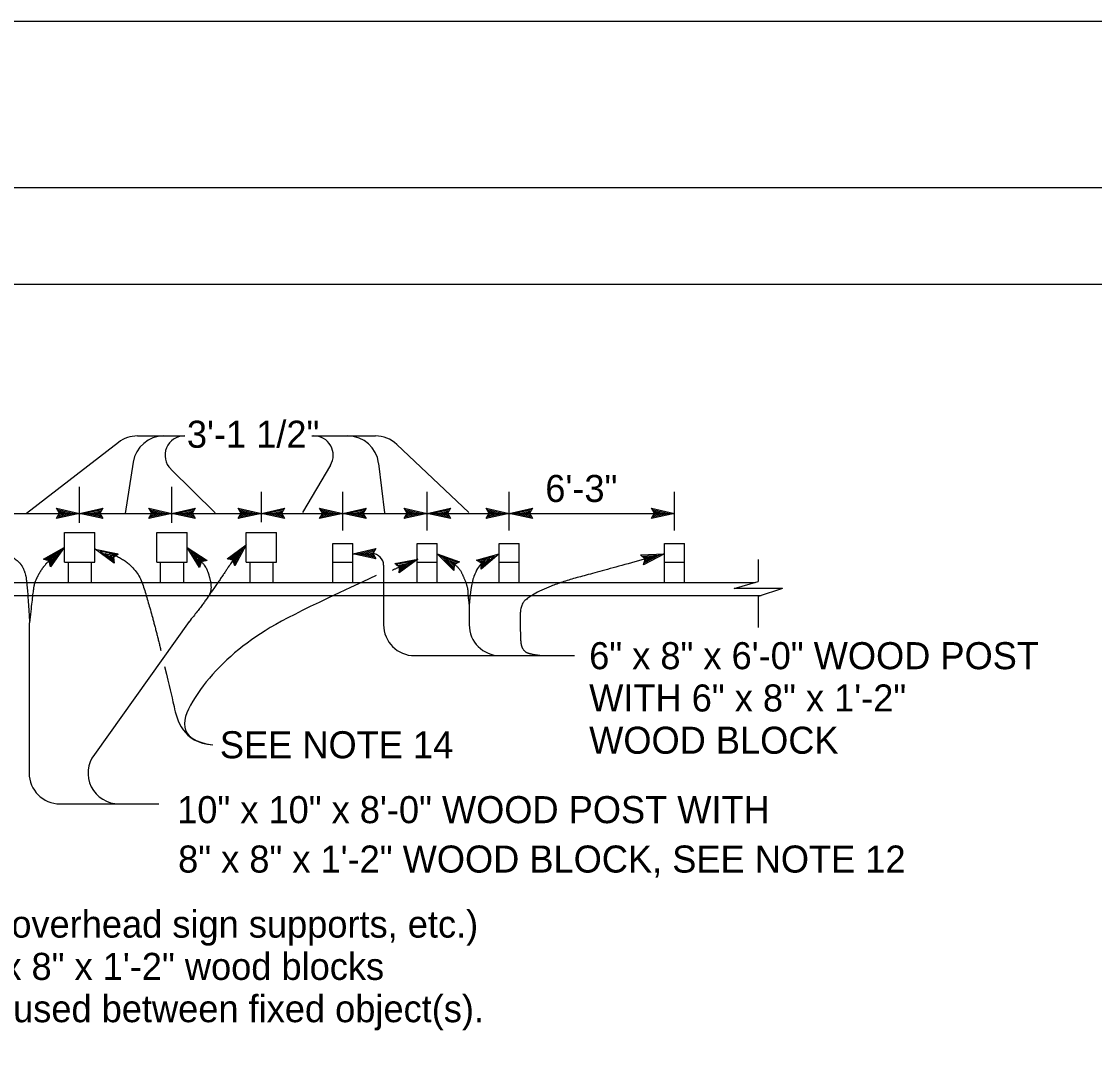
# Model space of a CAD drawing. Extents: x -893 to 867, y -474 to 712.
# Drawn here: x -476.4 to -198.9, y 445.5 to 712 of the extents above; entities that cross this region are included whole.
import ezdxf

# ---------------------------------------------------------------- set-up
doc = ezdxf.new("R2010")
doc.units = 0
for name, color, linetype in [('10 Sheet Format', 7, 'Continuous'), ('56 Stage 3 Anno', 7, 'Continuous'), ('57 Undefined', 7, 'Continuous'), ('60 Nongeo Data', 7, 'Continuous')]:
    doc.layers.add(name, color=color, linetype=linetype)

msp = doc.modelspace()

# ---------------------------------------------------------------- linework, layer by layer
at = {"layer": '10 Sheet Format'}
msp.add_line((-813.45, 643.96), (811.55, 643.96), dxfattribs=at)
for points in [[(-893.45, -474.04), (866.55, -474.04), (866.55, 711.96), (-893.45, 711.96)], [(-863.43, 668.96), (836.57, 668.96), (836.57, -431.04), (-863.43, -431.04)], [(-863.43, 668.96), (836.57, 668.96), (836.57, -431.04), (-863.43, -431.04)]]:
    msp.add_lwpolyline(points, close=True, dxfattribs=at)
at = {"layer": '56 Stage 3 Anno'}
for p, q in [((-451.33, 603.05), (-475.07, 584.7)), ((-446.43, 604.73), (-434.13, 604.73)), ((-401.3, 604.73), (-384.86, 604.73)), ((-379.37, 602.54), (-360.71, 584.93)), ((-447.48, 597.95), (-449.54, 584.7)), ((-396.49, 597.17), (-403.77, 584.93)), ((-384.04, 597.64), (-382.57, 584.84)), ((-437.8, 596.17), (-426.33, 584.8)), ((-461.36, 582.29), (-461.36, 591.6)), ((-437.48, 582.29), (-437.48, 591.6)), ((-414.36, 582.38), (-414.36, 590.27)), ((-393.3, 580.27), (-393.3, 590.27)), ((-371.48, 580.27), (-371.48, 590.27)), ((-350.26, 580.27), (-350.26, 590.27)), ((-307.53, 580.27), (-307.53, 590.27)), ((-466.56, 584.7), (-467.36, 586.04)), ((-467.36, 586.04), (-467.36, 586.04)), ((-467.36, 586.04), (-461.36, 584.7)), ((-467.14, 585.69), (-462.74, 584.7)), ((-461.36, 584.7), (-455.36, 586.03)), ((-459.97, 584.71), (-455.59, 585.67)), ((-455.36, 586.03), (-456.16, 584.7)), ((-455.36, 586.03), (-455.36, 586.03)), ((-442.68, 584.7), (-443.48, 586.04)), ((-443.48, 586.04), (-443.48, 586.04)), ((-443.48, 586.04), (-437.48, 584.7)), ((-443.27, 585.69), (-438.86, 584.7)), ((-437.48, 584.7), (-431.48, 586.03)), ((-436.09, 584.71), (-431.72, 585.67)), ((-431.48, 586.03), (-432.28, 584.7)), ((-431.48, 586.03), (-431.48, 586.03)), ((-419.56, 584.7), (-420.36, 586.04)), ((-420.36, 586.04), (-420.36, 586.04)), ((-420.36, 586.04), (-414.36, 584.7)), ((-420.15, 585.69), (-415.74, 584.7)), ((-414.36, 584.7), (-408.36, 586.03)), ((-412.97, 584.71), (-408.6, 585.67)), ((-408.36, 586.03), (-409.16, 584.7)), ((-408.36, 586.03), (-408.36, 586.03)), ((-398.5, 584.7), (-399.3, 586.04)), ((-399.3, 586.04), (-399.3, 586.04)), ((-399.3, 586.04), (-393.3, 584.7)), ((-399.08, 585.69), (-394.68, 584.7)), ((-393.3, 584.7), (-387.3, 586.03)), ((-391.9, 584.71), (-387.53, 585.67)), ((-387.3, 586.03), (-388.1, 584.7)), ((-387.3, 586.03), (-387.3, 586.03)), ((-376.68, 584.7), (-377.48, 586.04)), ((-377.48, 586.04), (-377.48, 586.04)), ((-377.48, 586.04), (-371.48, 584.7)), ((-377.26, 585.69), (-372.86, 584.7)), ((-371.48, 584.7), (-365.48, 586.03)), ((-370.09, 584.71), (-365.71, 585.67)), ((-365.48, 586.03), (-366.28, 584.7)), ((-365.48, 586.03), (-365.48, 586.03)), ((-355.46, 584.7), (-356.26, 586.04)), ((-356.26, 586.04), (-356.26, 586.04)), ((-356.26, 586.04), (-350.26, 584.7)), ((-356.05, 585.69), (-351.64, 584.7)), ((-350.26, 584.7), (-344.26, 586.03)), ((-348.87, 584.71), (-344.5, 585.67)), ((-344.26, 586.03), (-345.06, 584.7)), ((-344.26, 586.03), (-344.26, 586.03)), ((-312.73, 584.7), (-313.53, 586.04)), ((-313.53, 586.04), (-313.53, 586.04)), ((-313.53, 586.04), (-307.53, 584.7)), ((-313.32, 585.69), (-308.91, 584.7)), ((-487.34, 584.7), (-461.36, 584.7)), ((-461.36, 584.7), (-467.36, 583.37)), ((-467.36, 583.37), (-466.56, 584.7)), ((-467.36, 583.37), (-467.36, 583.37)), ((-462.75, 584.7), (-467.12, 583.73)), ((-464.12, 584.7), (-466.94, 584.08)), ((-466.91, 585.33), (-464.12, 584.7)), ((-466.73, 584.98), (-465.5, 584.71)), ((-465.5, 584.71), (-466.71, 584.44)), ((-461.36, 584.7), (-461.36, 584.7)), ((-455.36, 583.36), (-461.36, 584.7)), ((-461.36, 584.7), (-461.36, 584.7)), ((-461.36, 584.7), (-437.48, 584.7)), ((-455.57, 583.72), (-459.98, 584.7)), ((-458.59, 584.7), (-455.77, 585.33)), ((-455.81, 584.08), (-458.59, 584.7)), ((-457.21, 584.7), (-456, 584.97)), ((-455.98, 584.42), (-457.21, 584.7)), ((-456.16, 584.7), (-455.36, 583.36)), ((-455.36, 583.36), (-455.36, 583.36)), ((-437.48, 584.7), (-443.48, 583.37)), ((-443.48, 583.37), (-442.68, 584.7)), ((-443.48, 583.37), (-443.48, 583.37)), ((-438.87, 584.7), (-443.25, 583.73)), ((-440.25, 584.7), (-443.07, 584.08)), ((-443.03, 585.33), (-440.25, 584.7)), ((-442.86, 584.98), (-441.63, 584.71)), ((-441.63, 584.71), (-442.84, 584.44)), ((-437.48, 584.7), (-437.48, 584.7)), ((-431.48, 583.36), (-437.48, 584.7)), ((-437.48, 584.7), (-437.48, 584.7)), ((-437.48, 584.7), (-414.36, 584.7)), ((-431.7, 583.72), (-436.1, 584.7)), ((-434.72, 584.7), (-431.9, 585.33)), ((-431.93, 584.08), (-434.72, 584.7)), ((-433.34, 584.7), (-432.13, 584.97)), ((-432.11, 584.42), (-433.34, 584.7)), ((-432.28, 584.7), (-431.48, 583.36)), ((-431.48, 583.36), (-431.48, 583.36)), ((-414.36, 584.7), (-420.36, 583.37)), ((-420.36, 583.37), (-419.56, 584.7)), ((-420.36, 583.37), (-420.36, 583.37)), ((-415.75, 584.7), (-420.13, 583.73)), ((-417.12, 584.7), (-419.95, 584.08)), ((-419.91, 585.33), (-417.12, 584.7)), ((-419.74, 584.98), (-418.51, 584.71)), ((-418.51, 584.71), (-419.71, 584.44)), ((-414.36, 584.7), (-414.36, 584.7)), ((-408.36, 583.36), (-414.36, 584.7)), ((-414.36, 584.7), (-414.36, 584.7)), ((-414.36, 584.7), (-393.3, 584.7)), ((-408.58, 583.72), (-412.98, 584.7)), ((-411.6, 584.7), (-408.77, 585.33)), ((-408.81, 584.08), (-411.6, 584.7)), ((-410.22, 584.7), (-409.01, 584.97)), ((-408.99, 584.42), (-410.22, 584.7)), ((-409.16, 584.7), (-408.36, 583.36)), ((-408.36, 583.36), (-408.36, 583.36)), ((-393.3, 584.7), (-399.3, 583.37)), ((-399.3, 583.37), (-398.5, 584.7)), ((-399.3, 583.37), (-399.3, 583.37)), ((-394.69, 584.7), (-399.06, 583.73)), ((-396.06, 584.7), (-398.88, 584.08)), ((-398.85, 585.33), (-396.06, 584.7)), ((-398.67, 584.98), (-397.44, 584.71)), ((-397.44, 584.71), (-398.65, 584.44)), ((-393.3, 584.7), (-393.3, 584.7)), ((-387.3, 583.36), (-393.3, 584.7)), ((-393.3, 584.7), (-393.3, 584.7)), ((-393.3, 584.7), (-371.48, 584.7)), ((-387.51, 583.72), (-391.92, 584.7)), ((-390.53, 584.7), (-387.71, 585.33)), ((-387.75, 584.08), (-390.53, 584.7)), ((-389.15, 584.7), (-387.94, 584.97)), ((-387.92, 584.42), (-389.15, 584.7)), ((-388.1, 584.7), (-387.3, 583.36)), ((-387.3, 583.36), (-387.3, 583.36)), ((-371.48, 584.7), (-377.48, 583.37)), ((-377.48, 583.37), (-376.68, 584.7)), ((-377.48, 583.37), (-377.48, 583.37)), ((-372.87, 584.7), (-377.24, 583.73)), ((-374.24, 584.7), (-377.07, 584.08)), ((-377.03, 585.33), (-374.24, 584.7)), ((-376.85, 584.98), (-375.62, 584.71)), ((-375.62, 584.71), (-376.83, 584.44)), ((-371.48, 584.7), (-371.48, 584.7)), ((-365.48, 583.36), (-371.48, 584.7)), ((-371.48, 584.7), (-371.48, 584.7)), ((-371.48, 584.7), (-350.26, 584.7)), ((-365.7, 583.72), (-370.1, 584.7)), ((-368.72, 584.7), (-365.89, 585.33)), ((-365.93, 584.08), (-368.72, 584.7)), ((-367.34, 584.7), (-366.13, 584.97)), ((-366.11, 584.42), (-367.34, 584.7)), ((-366.28, 584.7), (-365.48, 583.36)), ((-365.48, 583.36), (-365.48, 583.36)), ((-350.26, 584.7), (-356.26, 583.37)), ((-356.26, 583.37), (-355.46, 584.7)), ((-356.26, 583.37), (-356.26, 583.37)), ((-351.65, 584.7), (-356.03, 583.73)), ((-353.03, 584.7), (-355.85, 584.08)), ((-355.81, 585.33), (-353.03, 584.7)), ((-355.64, 584.98), (-354.41, 584.71)), ((-354.41, 584.71), (-355.62, 584.44)), ((-350.26, 584.7), (-350.26, 584.7)), ((-344.26, 583.36), (-350.26, 584.7)), ((-350.26, 584.7), (-350.26, 584.7)), ((-350.26, 584.7), (-307.53, 584.7)), ((-344.48, 583.72), (-348.88, 584.7)), ((-347.5, 584.7), (-344.68, 585.33)), ((-344.71, 584.08), (-347.5, 584.7)), ((-346.12, 584.7), (-344.91, 584.97)), ((-344.89, 584.42), (-346.12, 584.7)), ((-345.06, 584.7), (-344.26, 583.36)), ((-344.26, 583.36), (-344.26, 583.36)), ((-307.53, 584.7), (-313.53, 583.37)), ((-313.53, 583.37), (-312.73, 584.7)), ((-313.53, 583.37), (-313.53, 583.37)), ((-308.92, 584.7), (-313.3, 583.73)), ((-310.3, 584.7), (-313.12, 584.08)), ((-313.08, 585.33), (-310.3, 584.7)), ((-312.91, 584.98), (-311.68, 584.71)), ((-311.68, 584.71), (-312.89, 584.44)), ((-307.53, 584.7), (-307.53, 584.7)), ((-470.7, 572.85), (-465.34, 575.87)), ((-470.3, 572.73), (-466.37, 574.94)), ((-466.38, 574.93), (-468.98, 571.29)), ((-465.34, 575.87), (-468.91, 570.86)), ((-465.34, 575.87), (-465.34, 575.87)), ((-430.34, 570.67), (-433.55, 575.91)), ((-433.55, 575.91), (-433.55, 575.91)), ((-433.55, 575.91), (-428.42, 572.52)), ((-430.23, 571.07), (-432.59, 574.92)), ((-432.58, 574.91), (-428.84, 572.44)), ((-423.25, 572.9), (-418.3, 576.54)), ((-422.84, 572.83), (-419.21, 575.5)), ((-422.42, 572.77), (-420.12, 574.46)), ((-420.12, 574.46), (-421.5, 571.92)), ((-419.21, 575.49), (-421.36, 571.56)), ((-418.3, 576.54), (-421.24, 571.14)), ((-418.3, 576.54), (-418.3, 576.54)), ((-390.75, 574.26), (-384.75, 575.59)), ((-390.75, 574.26), (-384.75, 575.59)), ((-389.36, 574.26), (-384.99, 575.23)), ((-389.36, 574.26), (-384.99, 575.23)), ((-387.99, 574.25), (-385.17, 574.88)), ((-387.99, 574.25), (-385.17, 574.88)), ((-386.61, 574.25), (-385.4, 574.52)), ((-386.61, 574.25), (-385.4, 574.52)), ((-384.75, 575.59), (-385.55, 574.26)), ((-384.75, 575.59), (-385.55, 574.26)), ((-384.75, 575.59), (-384.75, 575.59)), ((-384.75, 575.59), (-384.75, 575.59)), ((-469.21, 572.39), (-470.7, 572.85)), ((-470.7, 572.85), (-470.7, 572.85)), ((-469.89, 572.62), (-467.4, 574.02)), ((-469.52, 572.48), (-468.43, 573.09)), ((-468.91, 570.86), (-469.21, 572.39)), ((-468.43, 573.09), (-469.15, 572.09)), ((-467.4, 574.02), (-469.08, 571.66)), ((-430.14, 571.49), (-431.63, 573.92)), ((-431.63, 573.92), (-429.21, 572.33)), ((-430.01, 571.86), (-430.67, 572.93)), ((-430.67, 572.93), (-429.63, 572.25)), ((-429.93, 572.17), (-430.34, 570.67)), ((-428.42, 572.52), (-429.93, 572.17)), ((-428.42, 572.52), (-428.42, 572.52)), ((-421.72, 572.62), (-423.25, 572.9)), ((-423.25, 572.9), (-423.25, 572.9)), ((-422.04, 572.67), (-421.02, 573.42)), ((-421.24, 571.14), (-421.72, 572.62)), ((-421.02, 573.42), (-421.62, 572.33)), ((-390.75, 574.26), (-385.76, 574.26)), ((-384.75, 572.92), (-390.75, 574.26)), ((-390.75, 574.26), (-390.75, 574.26)), ((-384.75, 572.92), (-390.75, 574.26)), ((-390.75, 574.26), (-390.75, 574.26)), ((-384.97, 573.27), (-389.37, 574.26)), ((-384.97, 573.27), (-389.37, 574.26)), ((-385.2, 573.63), (-387.99, 574.25)), ((-385.2, 573.63), (-387.99, 574.25)), ((-385.38, 573.98), (-386.61, 574.25)), ((-385.38, 573.98), (-386.61, 574.25)), ((-385.55, 574.26), (-384.75, 572.92)), ((-385.55, 574.26), (-384.75, 572.92)), ((-384.75, 572.92), (-384.75, 572.92)), ((-384.75, 572.92), (-384.75, 572.92)), ((-364.57, 569.88), (-368.9, 574.26)), ((-368.9, 574.26), (-368.9, 574.26)), ((-368.9, 574.26), (-363.13, 572.13)), ((-364.56, 570.3), (-367.74, 573.51)), ((-367.72, 573.51), (-363.52, 571.95)), ((-364.57, 570.73), (-366.57, 572.76)), ((-366.57, 572.76), (-363.86, 571.76)), ((-364.53, 571.12), (-365.41, 572.01)), ((-365.41, 572.01), (-364.25, 571.58)), ((-363.13, 572.13), (-364.52, 571.44)), ((-363.13, 572.13), (-363.13, 572.13)), ((-358.77, 572.62), (-352.85, 574.26)), ((-357.44, 571.82), (-358.77, 572.62)), ((-358.77, 572.62), (-358.77, 572.62)), ((-358.42, 572.41), (-354.06, 573.61)), ((-358.04, 572.2), (-355.29, 572.96)), ((-357.72, 571.98), (-356.51, 572.31)), ((-352.85, 574.26), (-357.52, 570.27)), ((-357.52, 570.27), (-357.44, 571.82)), ((-355.29, 572.96), (-357.49, 571.08)), ((-354.07, 573.6), (-357.48, 570.69)), ((-356.51, 572.31), (-357.45, 571.51)), ((-352.85, 574.26), (-352.85, 574.26)), ((-316.3, 573.95), (-310.16, 574.27)), ((-315.17, 572.87), (-316.3, 573.95)), ((-316.3, 573.95), (-316.3, 573.95)), ((-316, 573.66), (-311.49, 573.9)), ((-315.68, 573.38), (-312.82, 573.53)), ((-310.16, 574.27), (-315.58, 571.37)), ((-315.58, 571.37), (-315.17, 572.87)), ((-311.5, 573.89), (-315.46, 571.78)), ((-315.41, 573.09), (-314.15, 573.16)), ((-312.82, 573.53), (-315.38, 572.16)), ((-314.15, 573.16), (-315.25, 572.57)), ((-310.16, 574.27), (-310.16, 574.27)), ((-285.89, 572.76), (-285.89, 567.04)), ((-468.91, 570.86), (-468.91, 570.86)), ((-430.34, 570.67), (-430.34, 570.67)), ((-421.24, 571.14), (-421.24, 571.14)), ((-382.76, 571.26), (-382.76, 555.89)), ((-364.52, 571.44), (-364.57, 569.88)), ((-364.57, 569.88), (-364.57, 569.88)), ((-357.52, 570.27), (-357.52, 570.27)), ((-315.58, 571.37), (-315.58, 571.37)), ((-292.16, 565.23), (-285.89, 567.04)), ((-279.6, 565.23), (-292.16, 565.23)), ((-279.6, 565.23), (-285.89, 563.19)), ((-360.63, 560.96), (-360.62, 555.89)), ((-285.89, 563.19), (-285.89, 555.2)), ((-474.43, 556.35), (-474.43, 517.53)), ((-433.06, 556.68), (-457.55, 522.35)), ((-374.76, 547.89), (-333.38, 547.89)), ((-352.62, 547.89), (-349.83, 547.89)), ((-466.43, 509.53), (-440.87, 509.53))]:
    msp.add_line(p, q, dxfattribs=at)
for points in [[(-452.45, 571.82), (-457.3, 575.44), (-451.37, 574.22), (-451.71, 573.99), (-456.05, 574.88), (-452.5, 572.22), (-452.54, 572.63), (-454.82, 574.32), (-452.04, 573.75), (-452.38, 573.52), (-453.58, 573.77), (-452.59, 573.03), (-452.63, 573.35), (-451.37, 574.22), (-452.63, 573.35)], [(-379.82, 571.72), (-373.88, 572.86), (-378.77, 569.31), (-378.72, 569.71), (-375.13, 572.31), (-379.49, 571.48), (-379.16, 571.24), (-376.37, 571.78), (-378.67, 570.11), (-378.61, 570.52), (-377.62, 571.24), (-378.83, 571.01), (-378.57, 570.82), (-378.77, 569.31), (-378.57, 570.82)]]:
    msp.add_lwpolyline(points, close=True, dxfattribs=at)
for centre, radius, start, end in [((-446.43, 596.73), 8, 90, 127.7017), ((-439.58, 596.73), 8, 90, 171.1838), ((-434.28, 599.73), 5, 90, 225.2596), ((-400.79, 599.73), 5, 329.2355, 90), ((-391.99, 596.73), 8, 6.5764, 90), ((-384.86, 596.73), 8, 46.6536, 90), ((-385.76, 571.26), 3, 0, 90), ((-385.76, 571.26), 3, 0, 90), ((-374.76, 555.89), 8, 180, 270), ((-352.62, 555.89), 8, 180, 270), ((-451.17, 517.53), 8, 142.9196, 270), ((-466.43, 517.53), 8, 180, 270)]:
    msp.add_arc(centre, radius, start, end, dxfattribs=at)
for points, degree in [([(-483.4, 576.54), (-477.85, 573.02), (-475.72, 570.54), (-474.84, 566.28), (-474.31, 556.35)], 2), ([(-465.29, 575.91), (-469.16, 572.67), (-471.29, 570.18), (-472.89, 567.17), (-473.42, 564.86), (-474.31, 556.35)], 2), ([(-457.3, 575.44), (-447.22, 573.46), (-442.44, 557.99), (-440.34, 549.2)], 2), ([(-433.55, 575.91), (-429.26, 571.96), (-427.84, 568.76), (-427.13, 564.68), (-428.91, 561.84), (-433.05, 556.67)], 2), ([(-418.3, 576.54), (-420.82, 574.01), (-424.61, 568.18), (-429.09, 561.79)], 2), ([(-373.88, 572.86), (-376.25, 571.83), (-378.47, 570.86), (-380.57, 569.95)], 2), ([(-368.9, 574.26), (-366.13, 572.67), (-363.29, 570.72), (-362.05, 568.23), (-360.98, 565.39), (-360.98, 563.26), (-360.63, 560.96)], 2), ([(-356.28, 573.1), (-356.62, 572.83), (-357.53, 571.79), (-358.5, 570.54), (-359.39, 568.59), (-360.1, 566.46), (-360.63, 560.96)], 3), ([(-310.16, 574.27), (-325.16, 570.09), (-338.56, 566.52), (-346.3, 562.58), (-347.41, 560.12), (-347.41, 558.03), (-347.41, 551.64), (-346.92, 549.55), (-345.32, 548.32), (-342.28, 547.97)], 2), ([(-384.67, 568.59), (-403.88, 559.71), (-417.91, 552.84), (-433.13, 537.29), (-436.75, 526.1), (-426.88, 524.78)], 3), ([(-439.37, 545.08), (-438.01, 539.32), (-437.47, 537.1), (-434.84, 525.47), (-426.88, 524.78)], 3)]:
    msp.add_open_spline(points, degree=degree, dxfattribs=at)
at = {"layer": '60 Nongeo Data'}
for p, q in [((-465.29, 579.72), (-457.42, 579.72)), ((-465.29, 572.1), (-465.29, 579.72)), ((-457.42, 572.1), (-457.42, 579.72)), ((-441.42, 579.72), (-433.55, 579.72)), ((-441.42, 572.1), (-441.42, 579.72)), ((-433.55, 572.1), (-433.55, 579.72)), ((-418.3, 572.1), (-418.3, 579.72)), ((-418.3, 579.72), (-410.42, 579.72)), ((-410.42, 572.1), (-410.42, 579.72)), ((-395.88, 566.81), (-395.88, 576.92)), ((-390.71, 566.81), (-390.71, 576.92)), ((-374.06, 576.92), (-368.9, 576.92)), ((-374.06, 566.81), (-374.06, 576.92)), ((-368.9, 566.81), (-368.9, 576.92)), ((-352.85, 576.92), (-347.68, 576.92)), ((-352.85, 566.81), (-352.85, 576.92)), ((-347.68, 566.81), (-347.68, 576.92)), ((-310.12, 576.92), (-304.95, 576.92)), ((-310.12, 566.81), (-310.12, 576.92)), ((-304.95, 566.81), (-304.95, 576.92)), ((-465.29, 572.1), (-457.42, 572.1)), ((-464.36, 572.1), (-464.36, 566.81)), ((-458.35, 572.1), (-458.35, 566.81)), ((-441.42, 572.1), (-433.55, 572.1)), ((-440.49, 572.1), (-440.49, 566.81)), ((-434.48, 572.1), (-434.48, 566.81)), ((-418.3, 572.1), (-410.42, 572.1)), ((-417.37, 572.1), (-417.37, 566.81)), ((-411.36, 572.1), (-411.36, 566.81)), ((-395.88, 572.1), (-390.71, 572.1)), ((-374.06, 572.1), (-368.9, 572.1)), ((-352.85, 572.1), (-347.68, 572.1)), ((-310.12, 572.1), (-304.95, 572.1)), ((-569.46, 566.81), (-286.7, 566.81)), ((-567.93, 563.42), (-285.18, 563.42))]:
    msp.add_line(p, q, dxfattribs=at)
msp.add_lwpolyline([(-395.88, 576.92), (-390.71, 576.92)], dxfattribs=at)

# ---------------------------------------------------------------- texts
at = {"layer": '57 Undefined'}
for s, p in [('3\'-1 1/2"', (-433.62, 601.67)), ('6\'-3"', (-340.95, 587.64)), ('6" x 8" x 6\'-0" WOOD POST', (-329.61, 544.38)), ('WITH 6" x 8" x 1\'-2"', (-329.61, 533.44)), ('SEE NOTE 14', (-425.1, 521.34)), ('WOOD BLOCK', (-329.61, 522.51)), ('10" x 10" x 8\'-0" WOOD POST WITH', (-436.14, 504.55)), ('8" x 8" x 1\'-2" WOOD BLOCK, SEE NOTE 12', (-435.89, 491.77)), ('For a series of fixed objects (bridge columns, overhead sign supports, etc.)', (-667.87, 474.94)), ('additional 10" x 10" x 8\'-0" wood post with 8" x 8" x 1\'-2" wood blocks', (-667.87, 464)), ('at 3\'-1 1/2" center to center spacing are to be used between fixed object(s).', (-667.87, 453.06))]:
    msp.add_text(s, height=7, dxfattribs=at).set_placement(p)

doc.saveas('drawing.dxf')
